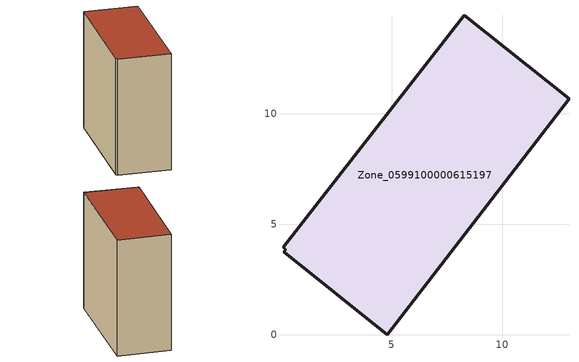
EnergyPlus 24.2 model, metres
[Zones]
Zone_0599100000615197
 floor ground (C_G): 0.12,3.75 0.21,3.85 0.08,3.95 8.29,14.46 13.03,10.68 4.81,0 z0
 wall outside (C_F): 13.03,10.68 8.29,14.46 0.08,3.95 0.21,3.85 0.12,3.75 4.81,0 13.03,10.68 z0:13.67
 roof outside (C_R): 0.21,3.85 0.12,3.75 4.81,0 13.03,10.68 8.29,14.46 0.08,3.95 z13.67
[BUILDING]
Pand.0599100000615197: North Axis=0; Terrain=City; Loads Convergence Tolerance Value=0.04; Temperature Convergence Tolerance Value=0.4; Solar Distribution=FullExterior; Maximum Number of Warmup Days=25; Minimum Number of Warmup Days=1
[Site:Location]
Rotterdam.The.Hague.AP_ZH_NLD Design_Conditions: Latitude=51.96; Longitude=4.45; Time Zone=1; Elevation=-4.5
[SITE:GROUNDTEMPERATURE:BUILDINGSURFACE]
18, 18, 18, 18, 18, 18, 18, 18, 18, 18, 18, 18
[MATERIAL] Thermal Absorptance=0.9; Solar Absorptance=0.7; Visible Absorptance=0.7
Name | Roughness | Thickness | Conductivity | Density | Specific Heat
G.TI.1946 | MediumSmooth | 0.15 | 1 | 540 | 1210
F.TI.1946 | Rough | 0.3 | 0.857143 | 1920 | 840
R.TI.1946 | MediumRough | 0.2 | 0.1 | 1500 | 1000
[CONSTRUCTION]
C_G: G.TI.1946
C_F: F.TI.1946
C_R: R.TI.1946
[ZONE]
Zone_0599100000615197: Type=1; Multiplier=1; Ceiling Height=Autocalculate; Volume=Autocalculate; Floor Area=autocalculate; Part of Total Floor Area=Yes
[ZONEINFILTRATION:DESIGNFLOWRATE]
Infil_Zone_0599100000615197: Zone or ZoneList or Space or SpaceList=Zone_0599100000615197; Schedule=AlwaysOn; Design Flow Rate Calculation Method=Flow/Area; Flow Rate per Floor Area=0.003; Constant Term Coefficient=1; Temperature Term Coefficient=0; Velocity Term Coefficient=0; Velocity Squared Term Coefficient=0
[HVACTEMPLATE:ZONE:IDEALLOADSAIRSYSTEM]
Zone_0599100000615197: Maximum Heating Supply Air Temperature=50; Minimum Cooling Supply Air Temperature=13; Maximum Heating Supply Air Humidity Ratio=0.0156; Minimum Cooling Supply Air Humidity Ratio=0.0077; Heating Limit=NoLimit; Cooling Limit=NoLimit; Dehumidification Control Type=ConstantSensibleHeatRatio; Cooling Sensible Heat Ratio=0.7; Dehumidification Setpoint=60; Humidification Control Type=None; Humidification Setpoint=30; Outdoor Air Method=None; Outdoor Air Flow Rate per Person=0.00944; Outdoor Air Flow Rate per Zone Floor Area=0; Outdoor Air Flow Rate per Zone=0; Demand Controlled Ventilation Type=None; Outdoor Air Economizer Type=NoEconomizer; Heat Recovery Type=None; Sensible Heat Recovery Effectiveness=0.7; Latent Heat Recovery Effectiveness=0.65
[ZONECONTROL:THERMOSTAT]
ThermostatControl_Zone_0599100000615197: Zone or ZoneList=Zone_0599100000615197; Control Type Schedule=DualSetpointControlType; Control 1=Thermostat_Zone_0599100000615197; Temperature Difference Between Cutout And Setpoint=0
[THERMOSTATSETPOINT:DUALSETPOINT]
Thermostat_Zone_0599100000615197: Heating Setpoint Temperature Schedule=HeatingSetpoint_Zone_0599100000615197; Cooling Setpoint Temperature Schedule=CoolingSetpoint_Zone_0599100000615197
[SCHEDULE:COMPACT]
HeatingSetpoint_Zone_0599100000615197: Through: 12/31, For: AllDays, Until: 24:00, 21
CoolingSetpoint_Zone_0599100000615197: Through: 12/31, For: AllDays, Until: 24:00, 24
DualSetpointControlType: Through: 12/31, For: AllDays, Until: 24:00, 4
AlwaysOn: Through: 12/31, For: AllDays, Until: 24:00, 1
